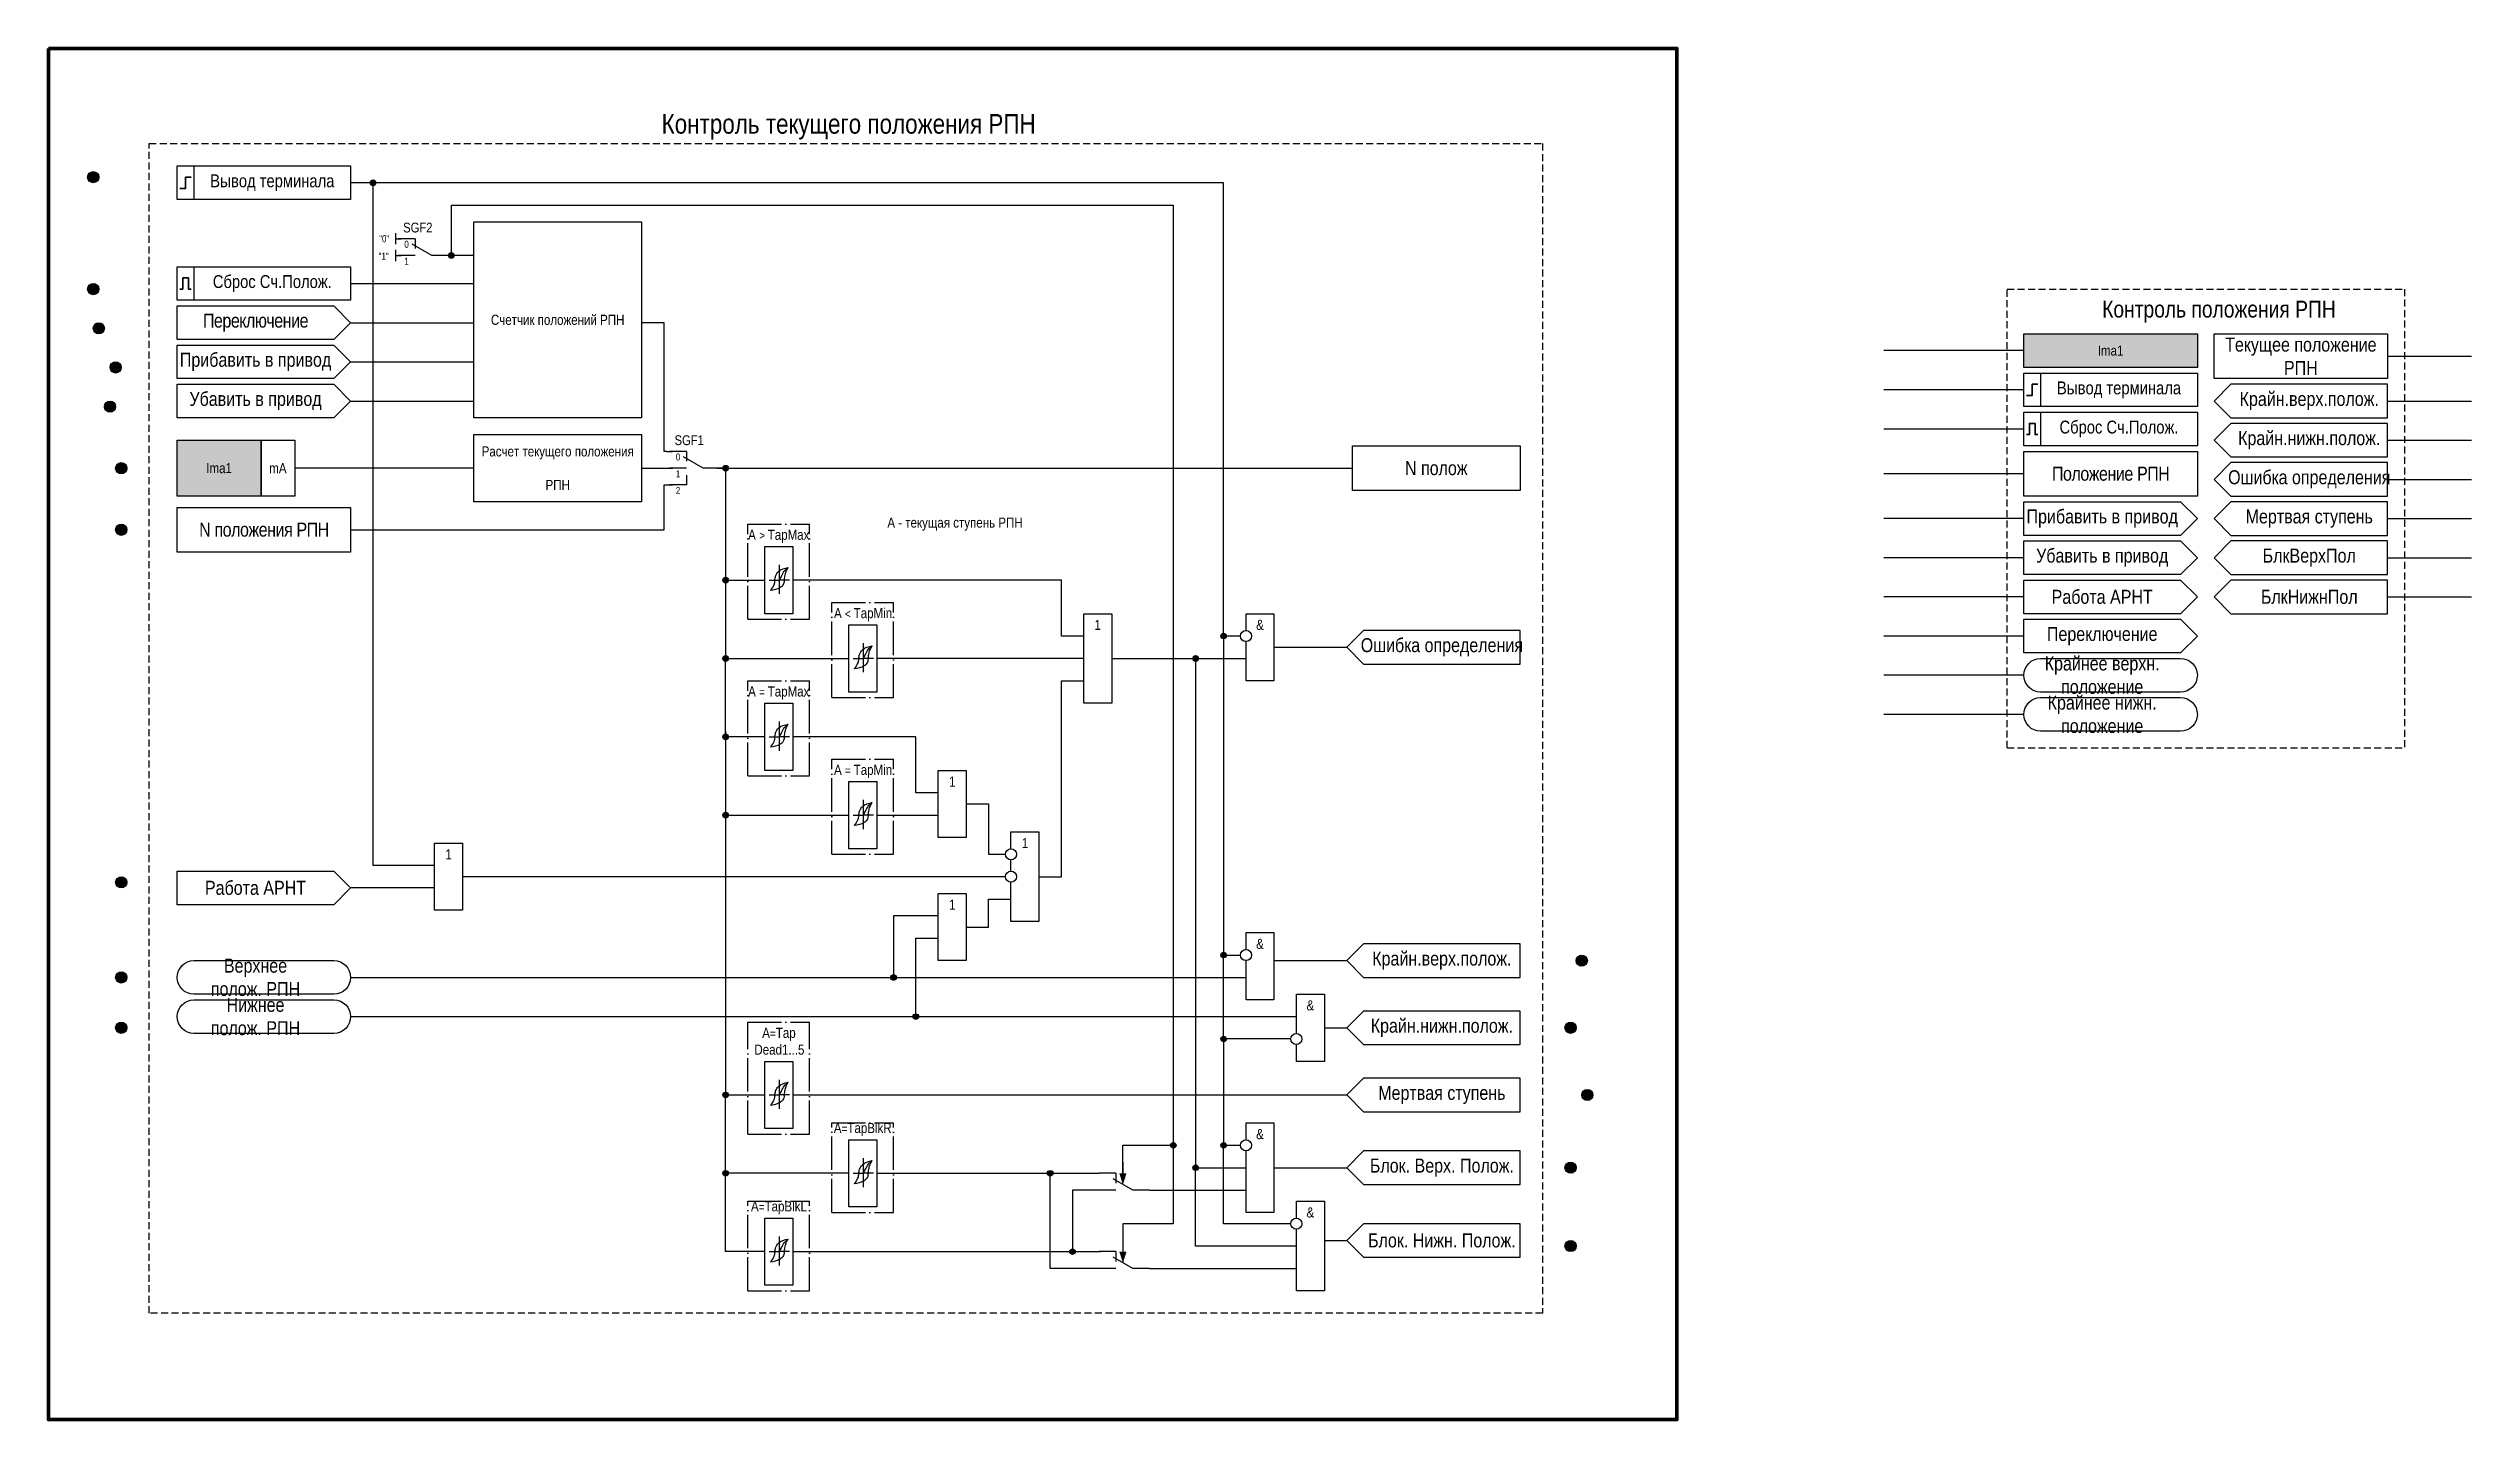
# Model space of a CAD drawing. Header units: millimetres. Extents: x 669 to 1102, y -19 to 226.
import ezdxf
from ezdxf.enums import TextEntityAlignment as Align

# ---------------------------------------------------------------- set-up
doc = ezdxf.new("R2010")
doc.units = ezdxf.units.MM
doc.linetypes.add('ACAD_ISO04W100', pattern=[30, 24, -3, 0, -3])
doc.linetypes.add('штриховая2', pattern=[0.375, 0.25, -0.125])
doc.layers.add('TEXT', color=7, linetype='Continuous', lineweight=25, true_color=0xffffff)
doc.layers.add('Основная', color=7, linetype='Continuous')
doc.styles.add('1.8_Gost_RD', font='ARIALN.TTF', dxfattribs={"height": 1.8})
doc.styles.add('2.5_Gost_RD', font='ARIALN.TTF', dxfattribs={"height": 2.5})
doc.styles.add('3.5_Gost_RD', font='ARIALN.TTF', dxfattribs={"height": 3.5})
doc.styles.add('Вывод', font='ARIALN.TTF', dxfattribs={"height": 2.5})
doc.styles.add('Компонент', font='ARIALN.TTF', dxfattribs={"height": 3.5})

# ---------------------------------------------------------------- blocks, each defined once
blk = doc.blocks.new('*U958')
at = {"layer": 'Основная', "color": 0}
blk.add_line((0, 0), (7, 4), dxfattribs=at)
at = {"layer": 'Основная', "ltscale": 0.35}
blk.add_line((6, 6), (6, 2.5), dxfattribs=at)
blk = doc.blocks.new('*U985')
at = {"layer": 'Основная', "color": 0}
for p, q in [((-3, 6), (-9, 6)), ((-3, 0), (-9, 0)), ((9, 0), (3, 0))]:
    blk.add_line(p, q, dxfattribs=at)
at = {"layer": 'Основная', "ltscale": 0.25, "xscale": -1}
blk.add_blockref('*U958', (3, 0), dxfattribs=at)
at = {"layer": 'Основная'}
for tag, height, style, p in [('ОУ', 3.5, 'Компонент', (-2, 10)), ('В1', 2.5, 'Вывод', (-14, 6)), ('В2', 2.5, 'Вывод', (-6, 4)), ('В3', 2.5, 'Вывод', (-6, -2))]:
    blk.add_attdef(tag, text='', height=height, dxfattribs=dict(at, style=style)).set_placement(p, align=Align.MIDDLE_CENTER)
blk = doc.blocks.new('*U892')
at = {"layer": 'Основная', "linetype": 'ACAD_ISO04W100', "ltscale": 0.25}
for p, q in [((0, 0), (11, 0)), ((0, -17), (0, 0)), ((11, -17), (11, 0)), ((0, -17), (11, -17))]:
    blk.add_line(p, q, dxfattribs=at)
at = {"layer": 'Основная', "style": 'Компонент'}
blk.add_attdef('ОУ', text='', height=3.5, dxfattribs=at).set_placement((11, 0), align=Align.MIDDLE_CENTER)
blk = doc.blocks.new('Точка')
at = {"ltscale": 100}
h = blk.add_hatch(color=256, dxfattribs=at)
h.dxf.hatch_style = 1
edge = h.paths.add_edge_path()
edge.add_arc((0, 0), 0.5, 0, 360)
blk.add_circle((0, 0), 0.5, dxfattribs=at)
blk = doc.blocks.new('*U894')
at = {"layer": 'Основная', "linetype": 'ACAD_ISO04W100', "ltscale": 0.25}
for p, q in [((0, 0), (11, 0)), ((0, -20), (0, 0)), ((11, -20), (11, 0)), ((0, -20), (11, -20))]:
    blk.add_line(p, q, dxfattribs=at)
at = {"layer": 'Основная', "style": 'Компонент'}
blk.add_attdef('ОУ', text='', height=3.5, dxfattribs=at).set_placement((11, 0), align=Align.MIDDLE_CENTER)
blk = doc.blocks.new('*U1021')
at = {"layer": 'Основная', "linetype": 'ACAD_ISO04W100', "ltscale": 0.25}
for p, q in [((0, 0), (11, 0)), ((0, -16), (0, 0)), ((11, -16), (11, 0)), ((0, -16), (11, -16))]:
    blk.add_line(p, q, dxfattribs=at)
at = {"layer": 'Основная', "style": 'Компонент'}
blk.add_attdef('ОУ', text='', height=3.5, dxfattribs=at).set_placement((11, 0), align=Align.MIDDLE_CENTER)
blk = doc.blocks.new('*U1019')
at = {"ltscale": 0.25}
blk.add_line((0, 0), (3, 0), dxfattribs=at)
blk.add_lwpolyline([(2, 0, 1.3, 0, 0), (4, 0, 0, 0, 0)], format="xyseb", dxfattribs=at)
blk = doc.blocks.new('*U1020')
at = {"layer": 'Основная', "linetype": 'ACAD_ISO04W100', "ltscale": 0.25}
for p, q in [((0, 0), (11, 0)), ((0, -16), (0, 0)), ((11, -16), (11, 0)), ((0, -16), (11, -16))]:
    blk.add_line(p, q, dxfattribs=at)
at = {"layer": 'Основная', "style": 'Компонент'}
blk.add_attdef('ОУ', text='', height=3.5, dxfattribs=at).set_placement((11, 0), align=Align.MIDDLE_CENTER)

msp = doc.modelspace()

# ---------------------------------------------------------------- hatches: boundary and pattern name
at = {"ltscale": 100}
h = msp.add_hatch(color=3, dxfattribs=at)
h.dxf.hatch_style = 1
h.paths.add_polyline_path([(678, 203, 1), (676, 203, 1)])
h = msp.add_hatch(color=3, dxfattribs=at)
h.dxf.hatch_style = 1
h.paths.add_polyline_path([(678, 183, 1), (676, 183, 1)])
h = msp.add_hatch(color=3, dxfattribs=at)
h.dxf.hatch_style = 1
h.paths.add_polyline_path([(679, 176, 1), (677, 176, 1)])
at = {"ltscale": 100, "true_color": 0xf7941d}
h = msp.add_hatch(color=30, dxfattribs=at)
h.dxf.hatch_style = 1
h.paths.add_polyline_path([(1053, 169), (1053, 175), (1022, 175), (1022, 169)])
at = {"ltscale": 100}
h = msp.add_hatch(color=3, dxfattribs=at)
h.dxf.hatch_style = 1
h.paths.add_polyline_path([(682, 169, 1), (680, 169, 1)])
h = msp.add_hatch(color=3, dxfattribs=at)
h.dxf.hatch_style = 1
h.paths.add_polyline_path([(681, 162, 1), (679, 162, 1)])
at = {"ltscale": 100, "true_color": 0xf7941d}
h = msp.add_hatch(color=30, dxfattribs=at)
h.dxf.hatch_style = 1
h.paths.add_polyline_path([(692, 156), (707, 156), (707, 146), (692, 146)])
at = {"ltscale": 100}
h = msp.add_hatch(color=3, dxfattribs=at)
h.dxf.hatch_style = 1
h.paths.add_polyline_path([(683, 151, 1), (681, 151, 1)])
h = msp.add_hatch(color=3, dxfattribs=at)
h.dxf.hatch_style = 1
h.paths.add_polyline_path([(683, 140, 1), (681, 140, 1)])
h = msp.add_hatch(color=3, dxfattribs=at)
h.dxf.hatch_style = 1
h.paths.add_polyline_path([(683, 77, 1), (681, 77, 1)])
h = msp.add_hatch(color=3, dxfattribs=at)
h.dxf.hatch_style = 1
h.paths.add_polyline_path([(683, 60, 1), (681, 60, 1)])
h = msp.add_hatch(color=3, dxfattribs=at)
h.dxf.hatch_style = 1
h.paths.add_polyline_path([(944, 63, 1), (942, 63, 1)])
h = msp.add_hatch(color=3, dxfattribs=at)
h.dxf.hatch_style = 1
h.paths.add_polyline_path([(683, 51, 1), (681, 51, 1)])
h = msp.add_hatch(color=3, dxfattribs=at)
h.dxf.hatch_style = 1
h.paths.add_polyline_path([(942, 51, 1), (940, 51, 1)])
h = msp.add_hatch(color=3, dxfattribs=at)
h.dxf.hatch_style = 1
h.paths.add_polyline_path([(945, 39, 1), (943, 39, 1)])
h = msp.add_hatch(color=3, dxfattribs=at)
h.dxf.hatch_style = 1
h.paths.add_polyline_path([(942, 26, 1), (940, 26, 1)])
h = msp.add_hatch(color=3, dxfattribs=at)
h.dxf.hatch_style = 1
h.paths.add_polyline_path([(942, 12, 1), (940, 12, 1)])

# ---------------------------------------------------------------- linework, layer by layer
for p, q in [((731, 193), (731, 191)), ((731, 192), (732, 192)), ((731, 190), (731, 188)), ((731, 189), (732, 189)), ((745, 189), (739, 189)), ((1022, 172), (997, 172)), ((1087, 171), (1102, 171)), ((720, 167), (692, 167)), ((692, 166), (720, 166)), ((1022, 165), (997, 165)), ((1087, 163), (1102, 163)), ((1022, 158), (997, 158)), ((1087, 156), (1102, 156)), ((779.5, 154), (780.5, 154)), ((779.5, 151), (780.5, 151)), ((789.5, 151), (786.5, 151)), ((788.5, 151), (902, 151)), ((1087, 149), (1102, 149)), ((1022, 142), (997, 142)), ((1050, 139), (1022, 139)), ((1087, 142), (1102, 142)), ((797, 125), (797, 137)), ((797, 137), (802, 137)), ((802, 137), (802, 131)), ((1022, 135), (997, 135)), ((1022, 138), (1050, 138)), ((1087, 135), (1102, 135)), ((790, 131), (790, 117)), ((802, 131), (802, 125)), ((1022, 128), (997, 128)), ((1087, 128), (1102, 128)), ((802, 125), (797, 125)), ((812, 111), (812, 123)), ((812, 123), (817, 123)), ((817, 123), (817, 117)), ((790, 117), (812, 117)), ((817, 117), (817, 111)), ((1022, 121), (997, 121)), ((1022, 114), (997, 114)), ((797, 97), (797, 109)), ((797, 109), (802, 109)), ((802, 109), (802, 103)), ((817, 111), (812, 111)), ((790, 104), (790, 89)), ((1022, 107), (997, 107)), ((802, 103), (802, 97)), ((802, 97), (797, 97)), ((812, 83), (812, 95)), ((812, 95), (817, 95)), ((817, 95), (817, 89)), ((790, 89), (812, 89)), ((817, 89), (817, 83)), ((817, 83), (812, 83)), ((797, 33), (797, 45)), ((797, 45), (802, 45)), ((802, 45), (802, 39)), ((802, 39), (802, 33)), ((802, 33), (797, 33)), ((812, 19), (812, 31)), ((812, 31), (817, 31)), ((817, 31), (817, 25)), ((817, 25), (817, 19)), ((817, 19), (812, 19)), ((797, 5), (797, 17)), ((797, 17), (802, 17)), ((802, 17), (802, 11)), ((802, 11), (802, 5)), ((802, 5), (797, 5))]:
    msp.add_line(p, q, dxfattribs=at)
at = {"linetype": 'штриховая2', "ltscale": 5}
for p, q in [((1019, 183), (1090, 183)), ((1019, 101), (1019, 183)), ((1090, 183), (1090, 101)), ((1019, 101), (1090, 101))]:
    msp.add_line(p, q, dxfattribs=at)
at = {"color": 7, "ltscale": 100}
for p, q in [((797.79, 131), (799.6, 131)), ((801.42, 131), (799.6, 131)), ((812.79, 117), (814.6, 117)), ((816.42, 117), (814.6, 117)), ((797.79, 103), (799.6, 103)), ((801.42, 103), (799.6, 103)), ((812.79, 89), (814.6, 89)), ((816.42, 89), (814.6, 89)), ((797.79, 39), (799.6, 39)), ((801.42, 39), (799.6, 39)), ((812.79, 25), (814.6, 25)), ((816.42, 25), (814.6, 25)), ((797.79, 11), (799.6, 11)), ((801.42, 11), (799.6, 11))]:
    msp.add_line(p, q, dxfattribs=at)
for p, q in [((799.6, 133.72), (799.6, 128.52)), ((814.6, 119.72), (814.6, 114.52)), ((799.6, 105.72), (799.6, 100.52)), ((814.6, 91.72), (814.6, 86.52)), ((799.6, 41.72), (799.6, 36.52)), ((814.6, 27.72), (814.6, 22.52)), ((799.6, 13.72), (799.6, 8.52))]:
    msp.add_line(p, q)
at = {"color": 2, "lineweight": 100, "ltscale": 100}
msp.add_lwpolyline([(669, 226), (960, 226), (960, -19), (669, -19)], close=True, dxfattribs=at)
at = {"color": 3, "linetype": 'штриховая2', "ltscale": 5}
msp.add_lwpolyline([(687, 209), (936, 209), (936, 0), (687, 0)], close=True, dxfattribs=at)
at = {"ltscale": 100}
for points in [[(692, 205), (695, 205), (695, 199), (692, 199)], [(692, 205), (723, 205), (723, 199), (692, 199)], [(745, 195), (775, 195), (775, 160), (745, 160)], [(692, 187), (695, 187), (695, 181), (692, 181)], [(692, 187), (723, 187), (723, 181), (692, 181)], [(1022, 175), (1053, 175), (1053, 169), (1022, 169)], [(1056, 175), (1087, 175), (1087, 167), (1056, 167)], [(1022, 168), (1025, 168), (1025, 162), (1022, 162)], [(1022, 168), (1053, 168), (1053, 162), (1022, 162)], [(1087, 160), (1087, 166), (1059, 166), (1056, 163), (1059, 160)], [(1022, 161), (1025, 161), (1025, 155), (1022, 155)], [(1022, 161), (1053, 161), (1053, 155), (1022, 155)], [(692, 156), (707, 156), (707, 146), (692, 146)], [(707, 156), (713, 156), (713, 146), (707, 146)], [(745, 157), (775, 157), (775, 145), (745, 145)], [(1087, 153), (1087, 159), (1059, 159), (1056, 156), (1059, 153)], [(902, 155), (932, 155), (932, 147), (902, 147)], [(1022, 154), (1053, 154), (1053, 146), (1022, 146)], [(1087, 146), (1087, 152), (1059, 152), (1056, 149), (1059, 146)], [(692, 144), (723, 144), (723, 136), (692, 136)], [(1087, 139), (1087, 145), (1059, 145), (1056, 142), (1059, 139)], [(1087, 132), (1087, 138), (1059, 138), (1056, 135), (1059, 132)], [(1087, 125), (1087, 131), (1059, 131), (1056, 128), (1059, 125)], [(854, 125), (859, 125), (859, 109), (854, 109)], [(932, 116), (932, 122), (904, 122), (901, 119), (904, 116)], [(828, 97), (833, 97), (833, 85), (828, 85)], [(738, 84), (743, 84), (743, 72), (738, 72)], [(828, 75), (833, 75), (833, 63), (828, 63)], [(932, 60), (932, 66), (904, 66), (901, 63), (904, 60)], [(932, 48), (932, 54), (904, 54), (901, 51), (904, 48)], [(932, 36), (932, 42), (904, 42), (901, 39), (904, 36)], [(932, 23), (932, 29), (904, 29), (901, 26), (904, 23)], [(932, 10), (932, 16), (904, 16), (901, 13), (904, 10)]]:
    msp.add_lwpolyline(points, close=True, dxfattribs=at)
at = {"lineweight": 30, "ltscale": 100}
for points in [[(694.5, 203), (693.5, 203), (693.5, 201), (692.5, 201)], [(692.5, 183), (693, 183), (693, 185), (694, 185), (694, 183), (694.5, 183)], [(1024.5, 166), (1023.5, 166), (1023.5, 164), (1022.5, 164)], [(1022.5, 157), (1023, 157), (1023, 159), (1024, 159), (1024, 157), (1024.5, 157)]]:
    msp.add_lwpolyline(points, dxfattribs=at)
at = {"ltscale": 100}
for points in [[(738, 80), (727, 80), (727, 202), (723, 202)], [(882, 121), (879, 121), (879, 202), (727, 202)], [(741, 189), (741, 198), (870, 198), (870, 16)], [(723, 184), (745, 184)], [(692, 180), (720, 180), (723, 177), (720, 174), (692, 174), (692, 180)], [(723, 177), (745, 177)], [(779.5, 154), (779, 154), (779, 177), (775, 177)], [(692, 173), (720, 173), (723, 170), (720, 167), (692, 167), (692, 173)], [(723, 170), (745, 170)], [(692, 166), (720, 166), (723, 163), (720, 160), (692, 160), (692, 166)], [(723, 163), (745, 163)], [(783, 154), (783, 152.25)], [(745, 151), (713, 151)], [(723, 140), (779, 140), (779, 148), (780.5, 148)], [(775, 151), (779.5, 151)], [(783, 149.75), (783, 148)], [(790, 151), (790, 131), (797, 131)], [(1022, 150), (997, 150)], [(1022, 145), (1050, 145), (1053, 142), (1050, 139), (1022, 139), (1022, 145)], [(1022, 138), (1050, 138), (1053, 135), (1050, 132), (1022, 132), (1022, 138)], [(854, 121), (850, 121), (850, 131), (802, 131)], [(1022, 131), (1050, 131), (1053, 128), (1050, 125), (1022, 125), (1022, 131)], [(883, 122), (883, 125), (888, 125), (888, 113), (883, 113), (883, 120)], [(1022, 124), (1050, 124), (1053, 121), (1050, 118), (1022, 118), (1022, 124)], [(797, 103), (790, 103), (790, 117)], [(854, 117), (817, 117)], [(859, 117), (883, 117)], [(874, 117), (874, 26), (883, 26)], [(879, 121), (879, 64), (882, 64)], [(888, 119), (901, 119)], [(846, 78), (850, 78), (850, 113), (854, 113)], [(828, 93), (824, 93), (824, 103), (802, 103)], [(790, 98), (790, 39), (797, 39)], [(833, 91), (837, 91), (837, 82), (840, 82)], [(817, 89), (828, 89)], [(841, 83), (841, 86), (846, 86), (846, 70), (841, 70), (841, 77)], [(692, 79), (720, 79), (723, 76), (720, 73), (692, 73), (692, 79)], [(840, 78), (743, 78)], [(841, 79), (841, 81)], [(738, 76), (723, 76)], [(833, 69), (837, 69), (837, 74), (841, 74)], [(828, 71), (820, 71), (820, 60)], [(824, 53), (824, 67), (828, 67)], [(883, 65), (883, 68), (888, 68), (888, 56), (883, 56), (883, 63)], [(891, 49), (879, 49), (879, 64)], [(888, 63), (901, 63)], [(723, 60), (883, 60)], [(892, 50), (892, 57), (897, 57), (897, 45), (892, 45), (892, 48)], [(723, 53), (892, 53)], [(879, 49), (879, 30), (882, 30)], [(897, 51), (901, 51)], [(812, 25), (790, 25), (790, 39)], [(802, 39), (901, 39)], [(883, 31), (883, 34), (888, 34), (888, 18), (883, 18), (883, 29)], [(861, 23), (861, 30), (870, 30)], [(892, 12), (874, 12), (874, 26)], [(891, 16), (879, 16), (879, 30)], [(888, 26), (901, 26)], [(797, 11), (790, 11), (790, 25)], [(817, 25), (856.75, 25)], [(856.75, 8), (848, 8), (848, 25)], [(858.25, 22), (852, 22), (852, 11)], [(865.75, 22), (883, 22)], [(892, 17), (892, 20), (897, 20), (897, 4), (892, 4), (892, 15)], [(870, 16), (861, 16), (861, 9)], [(897, 13), (901, 13)], [(802, 11), (857, 11)], [(865.75, 8), (892, 8)]]:
    msp.add_lwpolyline(points, dxfattribs=at)
for points in [[(1025, 111, -1), (1025, 117), (1050, 117, -1), (1050, 111)], [(1025, 104, -1), (1025, 110), (1050, 110, -1), (1050, 104)], [(695, 57, -1), (695, 63), (720, 63, -1), (720, 57)], [(695, 50, -1), (695, 56), (720, 56, -1), (720, 50)]]:
    msp.add_lwpolyline(points, format="xyb", close=True, dxfattribs=at)
for centre in [(677, 203), (677, 183), (678, 176), (681, 169), (680, 162), (682, 151), (682, 140), (883, 121), (841, 82), (682, 77), (841, 78), (883, 64), (682, 60), (943, 63), (682, 51), (941, 51), (892, 49), (944, 39), (883, 30), (941, 26), (892, 16), (941, 12)]:
    msp.add_circle(centre, 1, dxfattribs=at)
for points in [[(798.8, 130.92), (798.6, 130.13), (798, 129.12)], [(800.48, 130.92), (800.25, 130.13), (799.76, 129.67), (798, 129.12)], [(798.8, 130.92), (798.95, 131.71), (799.44, 132.54), (801.2, 133.26)], [(799.6, 131), (800, 131.72), (800.47, 132.6), (801.2, 133.26)], [(800.48, 130.92), (800.6, 131.71), (800.81, 132.54), (801.2, 133.26)], [(813.8, 116.92), (813.6, 116.13), (813, 115.12)], [(815.48, 116.92), (815.25, 116.13), (814.76, 115.67), (813, 115.12)], [(813.8, 116.92), (813.95, 117.71), (814.44, 118.54), (816.2, 119.26)], [(814.6, 117), (815, 117.72), (815.47, 118.6), (816.2, 119.26)], [(815.48, 116.92), (815.6, 117.71), (815.81, 118.54), (816.2, 119.26)], [(798.8, 102.92), (798.95, 103.71), (799.44, 104.54), (801.2, 105.26)], [(799.6, 103), (800, 103.72), (800.47, 104.6), (801.2, 105.26)], [(800.48, 102.92), (800.6, 103.71), (800.81, 104.54), (801.2, 105.26)], [(798.8, 102.92), (798.6, 102.13), (798, 101.12)], [(800.48, 102.92), (800.25, 102.13), (799.76, 101.67), (798, 101.12)], [(813.8, 88.92), (813.95, 89.71), (814.44, 90.54), (816.2, 91.26)], [(814.6, 89), (815, 89.72), (815.47, 90.6), (816.2, 91.26)], [(815.48, 88.92), (815.6, 89.71), (815.81, 90.54), (816.2, 91.26)], [(813.8, 88.92), (813.6, 88.13), (813, 87.12)], [(815.48, 88.92), (815.25, 88.13), (814.76, 87.67), (813, 87.12)], [(798.8, 38.92), (798.95, 39.71), (799.44, 40.54), (801.2, 41.26)], [(799.6, 39), (800, 39.72), (800.47, 40.6), (801.2, 41.26)], [(800.48, 38.92), (800.6, 39.71), (800.81, 40.54), (801.2, 41.26)], [(798.8, 38.92), (798.6, 38.13), (798, 37.12)], [(800.48, 38.92), (800.25, 38.13), (799.76, 37.67), (798, 37.12)], [(813.8, 24.92), (813.95, 25.71), (814.44, 26.54), (816.2, 27.26)], [(814.6, 25), (815, 25.72), (815.47, 26.6), (816.2, 27.26)], [(815.48, 24.92), (815.6, 25.71), (815.81, 26.54), (816.2, 27.26)], [(813.8, 24.92), (813.6, 24.13), (813, 23.12)], [(815.48, 24.92), (815.25, 24.13), (814.76, 23.67), (813, 23.12)], [(798.8, 10.92), (798.95, 11.71), (799.44, 12.54), (801.2, 13.26)], [(799.6, 11), (800, 11.72), (800.47, 12.6), (801.2, 13.26)], [(800.48, 10.92), (800.6, 11.71), (800.81, 12.54), (801.2, 13.26)], [(798.8, 10.92), (798.6, 10.13), (798, 9.12)], [(800.48, 10.92), (800.25, 10.13), (799.76, 9.67), (798, 9.12)]]:
    msp.add_spline(points, degree=3)
at = {"layer": 'Основная', "color": 0}
for p, q in [((783, 154), (780, 154)), ((783, 151), (780, 151)), ((783, 148), (780, 148)), ((789, 151), (786, 151))]:
    msp.add_line(p, q, dxfattribs=at)

# ---------------------------------------------------------------- block references
at = {"ltscale": 100}
for p in [(727, 202), (741, 189), (790, 151), (790, 131), (879, 121), (790, 117), (874, 117), (790, 103), (790, 89), (879, 64), (820, 60), (824, 53), (879, 49), (790, 39), (870, 30), (879, 30), (874, 26), (790, 25), (848, 25), (852, 11)]:
    msp.add_blockref('Точка', p, dxfattribs=at)
at = {"ltscale": 0.35, "rotation": 270}
for p in [(861, 27), (861, 13)]:
    msp.add_blockref('*U1019', p, dxfattribs=at)
at = {"layer": 'Основная', "ltscale": 0.25, "xscale": 0.5, "yscale": 0.5, "zscale": 0.5}
msp.add_blockref('*U985', (736, 189), dxfattribs=at).add_auto_attribs({'ОУ': 'SGF2', 'В1': '"0"', 'В2': '0', 'В3': '1'})
at = {"layer": 'Основная', "ltscale": 0.25, "yscale": 0.5, "zscale": 0.5}
for name, p, xscale in [('*U958', (786, 151), -0.5), ('*U985', (861.25, 22), 0.5), ('*U985', (861.25, 8), 0.5)]:
    msp.add_blockref(name, p, dxfattribs=dict(at, xscale=xscale))
at = {"layer": 'Основная', "ltscale": 0.25}
for name, p in [('*U892', (794, 141)), ('*U892', (809, 127)), ('*U892', (794, 113)), ('*U892', (809, 99)), ('*U894', (794, 52)), ('*U1021', (809, 34)), ('*U1020', (794, 20))]:
    msp.add_blockref(name, p, dxfattribs=at)

# ---------------------------------------------------------------- texts
at = {"color": 30, "style": '3.5_Gost_RD'}
msp.add_text('Контроль положения РПН', height=3, dxfattribs=at).set_placement((1036, 177.92))
at = {"color": 0, "ltscale": 100, "attachment_point": 5, "style": '2.5_Gost_RD'}
for s, insert, char_height, width in [('{\\C256;Вывод терминала}', (709, 202), 2.3, 28), ('{\\T0.95;\\C256;Переключение}', (706, 177), 2.5, 28), ('{\\C256;Счетчик положений РПН}', (760, 177.5), 1.8, 30), ('{\\C256;Прибавить в привод}', (706, 170), 2.5, 28), ('{\\C256;Убавить в привод}', (706, 163), 2.5, 28), ('{\\C256;Вывод терминала}', (1039, 165), 2.3, 28), ('{\\C256;Расчет текущего положения\\P\\PРПН}', (760, 151), 1.8, 30), ('{\\C256;А - текущая ступень РПН}', (831, 141), 1.8, 32.8631), ('{\\C256;Работа АРНТ}', (706, 76), 2.5, 28), ('{\\C256;Верхнее\\Pполож. РПН}', (706, 60), 2.5, 28), ('{\\C256;Нижнее\\Pполож. РПН}', (706, 53), 2.5, 28)]:
    msp.add_mtext(s, dxfattribs=dict(at, insert=insert, char_height=char_height, width=width))
at = {"ltscale": 100, "insert": (728, 189.5), "char_height": 1.25, "attachment_point": 1, "style": '3.5_Gost_RD'}
msp.add_mtext_dynamic_manual_height_columns('"1"', width=2, gutter_width=17.5, heights=[0], dxfattribs=at)
at = {"color": 2, "ltscale": 100, "char_height": 2.3, "width": 28, "attachment_point": 5, "style": '2.5_Gost_RD'}
for insert in [(709, 184), (1039, 158)]:
    msp.add_mtext('{\\C256;Сброс Сч.Полож.}', dxfattribs=dict(at, insert=insert))
at = {"ltscale": 100, "attachment_point": 5}
for s, insert, char_height, width, style in [('Текущее положение РПН', (1071.5, 171), 2.5, 31, '2.5_Gost_RD'), ('Ima1', (1037.5, 172), 1.8, 31, '1.8_Gost_RD'), ('Крайн.верх.полож.', (1073, 163), 2.5, 28, '2.5_Gost_RD'), ('Крайн.нижн.полож.', (1073, 156), 2.5, 28, '2.5_Gost_RD'), ('Ima1', (699.5, 151), 1.8, 15, '1.8_Gost_RD'), ('mА ', (710, 151), 1.8, 6, '1.8_Gost_RD'), ('N полож', (917, 151), 2.5, 30, '2.5_Gost_RD'), ('{\\T0.95;Положение РПН }', (1037.5, 150), 2.5, 31, '2.5_Gost_RD'), ('Ошибка определения', (1073, 149), 2.5, 28, '2.5_Gost_RD'), ('Мертвая ступень', (1073, 142), 2.5, 28, '2.5_Gost_RD'), ('{\\T0.95;N положения РПН }', (707.5, 140), 2.5, 31, '2.5_Gost_RD'), ('БлкВерхПол', (1073, 135), 2.5, 28, '2.5_Gost_RD'), ('БлкНижнПол', (1073, 128), 2.5, 28, '2.5_Gost_RD'), ('1', (856.5, 123), 1.8, 5, '2.5_Gost_RD'), ('&', (885.5, 123), 1.8, 5, '2.5_Gost_RD'), ('Ошибка определения', (918, 119), 2.5, 28, '2.5_Gost_RD'), ('1', (830.5, 95), 1.8, 5, '2.5_Gost_RD'), ('1', (740.5, 82), 1.8, 5, '2.5_Gost_RD'), ('1', (843.5, 84), 1.8, 5, '2.5_Gost_RD'), ('1', (830.5, 73), 1.8, 5, '2.5_Gost_RD'), ('&', (885.5, 66), 1.8, 5, '2.5_Gost_RD'), ('Крайн.верх.полож.', (918, 63), 2.5, 28, '2.5_Gost_RD'), ('&', (894.5, 55), 1.8, 5, '2.5_Gost_RD'), ('Крайн.нижн.полож.', (918, 51), 2.5, 28, '2.5_Gost_RD'), ('Мертвая ступень', (918, 39), 2.5, 28, '2.5_Gost_RD'), ('&', (885.5, 32), 1.8, 5, '2.5_Gost_RD'), ('Блок. Верх. Полож.', (918, 26), 2.5, 28, '2.5_Gost_RD'), ('&', (894.5, 18), 1.8, 5, '2.5_Gost_RD'), ('Блок. Нижн. Полож.', (918, 13), 2.5, 28, '2.5_Gost_RD')]:
    msp.add_mtext(s, dxfattribs=dict(at, insert=insert, char_height=char_height, width=width, style=style))
at = {"color": 7, "ltscale": 100, "char_height": 1.8, "attachment_point": 1, "style": '1.8_Gost_RD'}
for s, insert in [('\\pi0.03049;A {\\H0.875x;\\C256;> \\H1.1429x;TapMax}', (794, 140)), ('\\pi0.38227;A {\\H0.875x;\\C256;< \\H1.1429x;TapMin}', (809, 126)), ('\\pi0.03049;A {\\H0.875x;\\C256;= \\H1.1429x;TapMax}', (794, 112)), ('\\pi0.38227;A {\\H0.875x;\\C256;= \\H1.1429x;TapMin}', (809, 98)), ('\\pi2.54861;A{\\H0.875x;\\C256;=\\H1.1429x;Tap\\P\\pi1.14902;Dead1...5}', (794, 51)), ('\\pi0.34396;A{\\H0.875x;\\C256;=\\H1.1429x;TapBlkR}', (809, 34)), ('\\pi0.53919;A{\\H0.875x;\\C256;=\\H1.1429x;TapBlkL}', (794, 20))]:
    msp.add_mtext_dynamic_manual_height_columns(s, width=11, gutter_width=17.5, heights=[0], dxfattribs=dict(at, insert=insert))
at = {"layer": 'TEXT', "color": 0, "ltscale": 100, "attachment_point": 5, "style": '2.5_Gost_RD'}
for s, insert, char_height, width in [('{\\C30;Контроль текущего положения РПН}', (812, 212), 3.5, 250), ('{\\C256;Прибавить в привод}', (1036, 142), 2.5, 28), ('{\\C256;Убавить в привод}', (1036, 135), 2.5, 28), ('{\\C256;Работа АРНТ}', (1036, 128), 2.5, 28), ('{\\C256;Переключение}', (1036, 121), 2.5, 28), ('{\\C256;Крайнее верхн.\\Pположение}', (1036, 114), 2.5, 28), ('{\\C256;Крайнее нижн.\\Pположение}', (1036, 107), 2.5, 28)]:
    msp.add_mtext(s, dxfattribs=dict(at, insert=insert, char_height=char_height, width=width))
at = {"layer": 'Основная'}
for tag, text, height, style, p in [('SGF1', '-S', 1.75, 'Компонент', (783.5, 156)), ('0', '2', 1.25, 'Вывод', (781.5, 153)), ('2', '2', 1.25, 'Вывод', (781.5, 147)), ('1', '3', 1.25, 'Вывод', (781.5, 150))]:
    msp.add_attdef(tag, text=text, height=height, dxfattribs=dict(at, style=style)).set_placement(p, align=Align.MIDDLE_CENTER)

doc.saveas('drawing.dxf')
